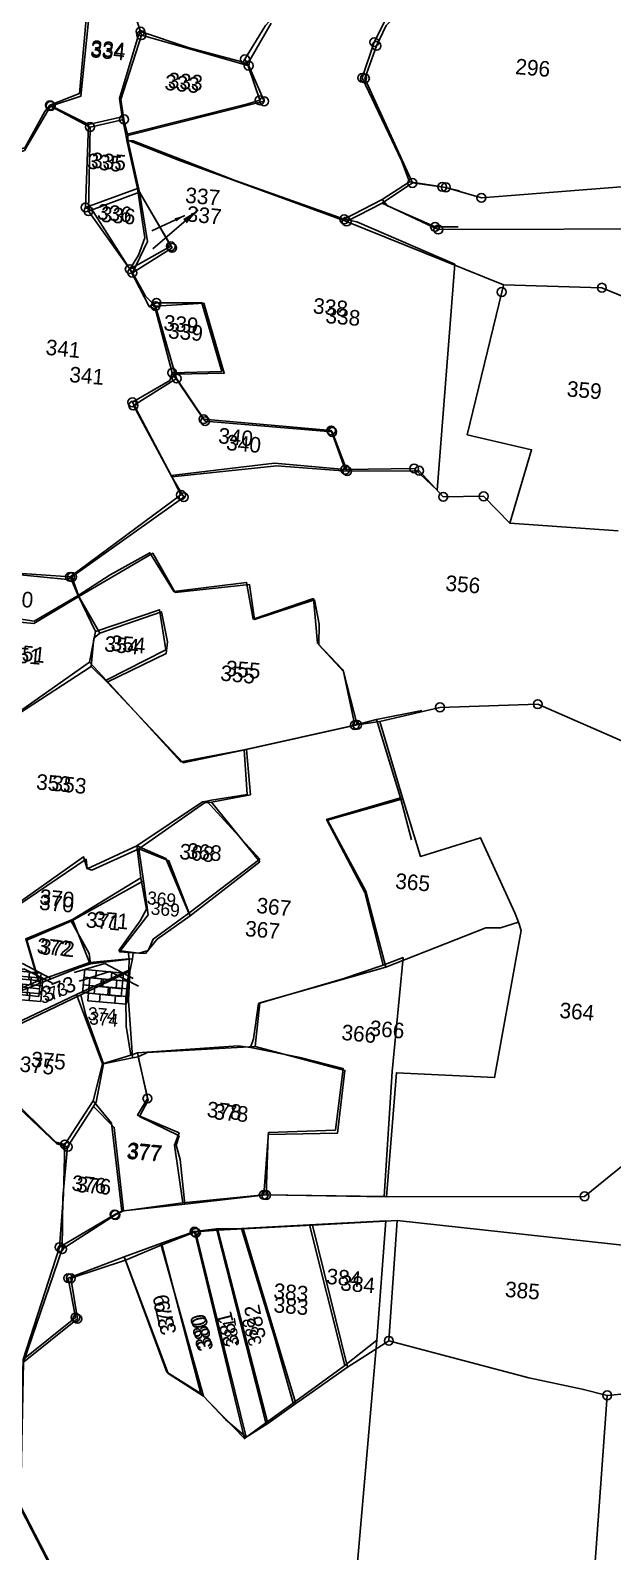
# Model space of a CAD drawing. Header units: metres. Extents: x 260657 to 262871, y 2161201 to 2163179.
# Drawn here: x 261757.1 to 261923, y 2161754.8 to 2162187.7 of the extents above; entities that cross this region are included whole.
import ezdxf

# ---------------------------------------------------------------- set-up
doc = ezdxf.new("R2010")
doc.units = ezdxf.units.M
for name, color, linetype in [('OFF', 1, 'Continuous'), ('POLY_PARCEL', 6, 'Continuous'), ('POLY_ROAD', 30, 'Continuous'), ('SYM_ARROW', 1, 'Continuous'), ('SYM_BUILDING', 1, 'Continuous'), ('SYM_STONE', 1, 'Continuous'), ('TEXT_PARCEL', 7, 'Continuous')]:
    doc.layers.add(name, color=color, linetype=linetype)
doc.styles.get("Standard").update_dxf_attribs({"font": 'simplex.shx'})
doc.styles.add('TEXT_MAP', font='', dxfattribs={"height": 1.8})
doc.styles.get('TEXT_MAP').set_extended_font_data('Kruti Dev 050')
doc.dimstyles.get("Standard").update_dxf_attribs({"dimtxt": 0.18, "dimasz": 0.18, "dimexe": 0.18, "dimexo": 0.0625, "dimgap": 0.09, "dimtad": 0, "dimtih": 1, "dimtoh": 1, "dimdec": 4, "dimzin": 0, "dimdsep": 46, "dimtxsty": 'Standard', "dimcen": 0.09, "dimadec": 0, "dimazin": 0, "dimtfac": 1, "dimtdec": 4, "dimtofl": 0, "dimtmove": 0, "dimatfit": 3, "dimfxl": 1, "dimtolj": 1, "dimtzin": 0, "dimarcsym": 0})

# ---------------------------------------------------------------- blocks, each defined once
blk = doc.blocks.new('STONE')
at = {"layer": 'SYM_STONE'}
blk.add_circle((0, 0), 0.511, dxfattribs=at)
blk = doc.blocks.new('BUILDING')
at = {"layer": 'SYM_BUILDING'}
for p, q in [((-2.25, 2.7), (-2.25, 0)), ((2.25, 2.7), (-2.25, 2.7)), ((2.25, 1.8), (-2.25, 1.8)), ((-0.9, 2.7), (-0.9, 1.8)), ((0, 0.9), (0, 1.8)), ((0.9, 1.8), (0.9, 2.7)), ((2.25, 0), (2.25, 2.7)), ((-2.25, 0.9), (2.25, 0.9)), ((-2.25, 0), (2.25, 0)), ((-0.9, 0.9), (-0.9, 0)), ((0.9, 0), (0.9, 0.9))]:
    blk.add_line(p, q, dxfattribs=at)
for points in [[(0, 3.61), (-3.45, 2.21)], [(0, 3.61), (3.45, 2.21)]]:
    blk.add_lwpolyline(points, dxfattribs=at)
blk = doc.blocks.new('TEXTARROW')
blk.add_leader([(0, 0), (8.64, 0)], dimstyle='Standard', override={"dimtxt": 2.5, "dimasz": 2.5, "dimexe": 1.25, "dimexo": 0.625, "dimgap": 0.625, "dimtad": 1, "dimtih": 0, "dimtoh": 0, "dimzin": 8, "dimcen": 2.5, "dimtofl": 1})
blk = doc.blocks.new('DFGV')
at = {"layer": 'POLY_PARCEL'}
for points in [[(135.48, 459.32), (133.47, 457.06), (132.58, 454.64), (131.56, 450.77), (138.07, 439.19)], [(105.35, 453.52), (103.73, 457.5)], [(120.19, 456.19), (118.09, 451.73), (118.03, 451.08)], [(99.09, 454.66), (98.99, 445.91), (98.99, 445.91), (95.59, 444.46)], [(104.18, 443.65), (103.63, 445.92), (105.35, 453.52), (105.35, 453.52)], [(118.03, 451.08), (118.03, 451.08), (105.35, 453.52)], [(104.78, 441.84), (120.17, 447.13), (118.03, 451.08)], [(95.59, 444.46), (93.01, 439.09), (88.55, 437.22)], [(95.59, 444.46), (100.34, 442.43)], [(100.34, 442.43), (104.18, 443.65)], [(104.18, 443.65), (104.78, 441.84)], [(100.34, 442.43), (100.99, 432.73)], [(104.85, 441.28), (104.78, 441.84)], [(106.7, 435.41), (104.85, 441.28)], [(130.87, 434.09), (111, 439.48), (104.85, 441.28)], [(134.77, 436.56), (130.87, 434.09)], [(100.99, 432.73), (100.99, 432.73), (106.7, 435.41)], [(106.67, 426.07), (111, 429.33), (106.7, 435.41)], [(106.7, 435.41), (108.12, 429.83), (106.67, 426.07)], [(130.87, 434.09), (149.59, 428.35)], [(106.67, 426.07), (100.99, 432.73), (100.99, 432.73)], [(149.59, 428.35), (149.46, 427.51), (146.9, 410.73), (154.46, 409.64), (154.46, 409.64), (152.7, 400.95)], [(168.86, 418.21), (172, 425.38), (167.88, 426.82), (160.97, 429), (149.59, 428.35)], [(109.67, 422.44), (108.4, 423.48), (106.67, 426.07)], [(109.67, 422.44), (115.23, 423.25), (118.27, 415.39), (112.63, 414.8)], [(112.63, 414.8), (109.67, 422.44)], [(112.82, 414.32), (112.82, 414.32), (108.1, 410.77), (113.25, 402.94)], [(112.82, 414.32), (112.63, 414.8)], [(133.41, 405.33), (131.3, 409.7), (131.3, 409.7), (116.54, 409.68), (112.82, 414.32)], [(113.25, 402.94), (125.24, 405.26), (133.41, 405.33)], [(152.7, 400.95), (149.4, 403.79), (144.75, 403.33), (141.71, 406.1), (133.41, 405.33)], [(113.25, 402.94), (114.82, 400.71), (102.72, 390.41)], [(152.7, 400.95), (165.24, 401.15)], [(103.71, 388.23), (111.8, 393.94), (114.79, 389.66), (123.29, 391.29), (124.21, 387.32), (130.94, 390.17), (131.69, 387.42), (131.86, 385.05), (134.98, 382.2), (137.09, 376.2)], [(102.72, 390.41), (102.22, 390.07), (95.97, 390.15)], [(103.71, 388.23), (102.72, 390.41)], [(89.14, 380.79), (94.33, 384.69), (98.79, 384.66), (103.71, 388.23)], [(106.49, 384.22), (103.71, 388.23)], [(106.49, 384.22), (113.41, 387.27), (114.37, 383.89), (114.33, 382.51), (107.83, 378.64)], [(105.83, 380.3), (105.87, 383.57), (106.49, 384.22)], [(95.61, 372.31), (105.83, 380.3)], [(107.83, 378.64), (105.83, 380.3)], [(139.68, 376.8), (146.46, 379.04), (146.46, 379.04), (146.46, 379.04), (157.71, 380.37), (168.84, 376.62)], [(124.56, 372.26), (117.38, 370.11), (107.83, 378.64)], [(139.68, 376.8), (137.09, 376.2)], [(143.08, 368.14), (139.68, 376.8)], [(137.09, 376.2), (124.56, 372.26)], [(124.56, 372.26), (125.46, 367.09), (121.05, 365.86)], [(142.78, 348.58), (139.75, 357.12), (134.6, 364.92), (143.08, 368.14)], [(143.08, 368.14), (145.68, 361.67), (152.44, 364.41), (157.12, 356.1), (157.64, 355.06)], [(121.05, 365.86), (120.24, 365.71), (113.13, 359.75)], [(119.71, 352.55), (127.21, 359.46), (121.05, 365.86)], [(113.13, 359.75), (107.91, 356.8), (107.37, 356.95), (107.18, 358.02), (93.31, 346.8)], [(113.98, 356.11), (113.13, 359.75)], [(113.13, 359.75), (116.72, 358.65), (119.71, 352.55)], [(106.05, 350.73), (113.98, 356.11)], [(113.53, 347.7), (111.92, 347.7), (114.88, 352.23), (113.98, 356.11)], [(157.64, 355.06), (155.62, 354.25), (153.95, 354.08), (142.78, 348.58)], [(157.64, 355.06), (158.05, 354.14), (156.43, 336.91), (145.06, 336.5), (145.16, 322.1)], [(113.53, 347.7), (114.93, 347.74), (116.16, 349.5), (119.71, 352.55)], [(106.05, 350.73), (101.14, 348.12), (103.01, 343.24)], [(108.7, 346.03), (108.43, 347.2), (106.05, 350.73)], [(128.52, 338.13), (128.63, 343.19), (142.78, 348.58)], [(113.49, 347.01), (108.7, 346.03)], [(113.3, 345.56), (113.49, 347.01)], [(113.49, 347.01), (113.53, 347.7)], [(103.01, 343.24), (107.36, 345.42), (108.7, 346.03)], [(107.88, 342.36), (113.3, 345.56)], [(114.48, 335.59), (114.47, 335.67), (113.46, 342.15), (113.3, 345.56)], [(96.3, 339.74), (98.79, 341.12), (103.01, 343.24)], [(97.79, 336.39), (107.88, 342.36)], [(107.88, 342.36), (108.69, 340.06), (111.19, 334.61)], [(115.11, 335.77), (116.12, 336.37), (128.52, 338.13)], [(131.25, 321.12), (130.9, 328.1), (138.87, 328.94), (139.1, 336.26), (128.52, 338.13)], [(111.19, 334.61), (110.73, 330.13), (110.46, 329.62)], [(111.19, 334.61), (114.48, 335.59)], [(114.48, 335.59), (115.11, 335.77)], [(115.11, 335.77), (116.72, 330.86), (115.87, 328.91), (120.63, 327.07), (120.4, 325.96), (120.99, 324.37), (121.98, 319.27)], [(145.16, 322.1), (167.99, 324.13), (172.32, 328.28), (172.51, 335.08)], [(110.46, 329.62), (107.88, 324.69)], [(114.95, 317.89), (113.07, 327.39), (110.46, 329.62)], [(145.16, 322.1), (131.25, 321.12)], [(131.25, 321.12), (121.98, 319.27)], [(121.98, 319.27), (114.95, 317.89)], [(146.62, 319.49), (136.89, 318.09)], [(146.62, 319.49), (176.44, 318.8), (176.9, 302.22), (172.58, 301.42)], [(146.85, 305.54), (146.62, 319.49)], [(108.27, 312.85), (114.06, 317.32), (114.95, 317.89)], [(128.95, 316.99), (126.03, 316.59)], [(136.89, 318.09), (128.95, 316.99)], [(128.95, 316.99), (136.73, 297.4)], [(136.89, 318.09), (142.33, 302.07)], [(123.49, 316.18), (123.48, 316.18), (119.63, 314.28)], [(126.03, 316.59), (123.51, 316.19), (123.49, 316.18)], [(123.49, 316.18), (123.53, 316.07), (131.36, 293.02)], [(133.73, 294.81), (126.03, 316.59)], [(119.63, 314.28), (115.7, 312.2)], [(119.63, 314.28), (126.01, 297.3)], [(115.7, 312.2), (109.55, 309.58), (110.71, 304.97), (104.91, 299.46)], [(126.01, 297.3), (121.71, 299.57), (115.7, 312.2)], [(146.85, 305.54), (146.85, 305.54), (142.33, 302.07)], [(172.58, 301.42), (169.62, 301.9), (163.36, 302.66), (146.85, 305.54)], [(142.33, 302.07), (136.95, 297.58), (136.73, 297.4)], [(172.58, 301.42), (172.93, 276.23), (177.26, 269.18), (180.84, 247.09)], [(136.73, 297.4), (133.73, 294.81)], [(131.36, 293.02), (130.72, 293.47), (128.81, 294.84), (126.01, 297.3)], [(133.73, 294.81), (131.36, 293.02)]]:
    blk.add_lwpolyline(points, dxfattribs=at)
at = {"layer": 'POLY_ROAD'}
for points in [[(285.56, 465.99), (284.59, 465.2), (270.47, 462.69), (252.16, 459.35), (244.63, 457.09), (224.01, 451.68), (222.24, 451.37), (216.4, 449.41), (211.72, 449.24), (203.24, 447.06), (199.45, 445.84), (171.18, 437.25), (170.51, 436.66), (141.52, 434.08), (134.77, 436.56)], [(165.59, 441.37), (146.18, 438.16), (146.18, 438.16), (141.98, 439.02), (138.07, 439.19)], [(138.07, 439.19), (134.77, 436.56)], [(107.88, 324.69), (106.59, 324.94), (100.41, 329.84), (97.79, 336.39)], [(107.88, 324.69), (107.84, 318.87), (108.27, 312.85)], [(104.91, 299.46), (108.27, 312.85)], [(116.55, 232.81), (114.41, 251.75), (114.01, 263.6), (114.06, 269.87), (106.03, 282.58), (104.91, 299.46), (104.91, 299.46)]]:
    blk.add_lwpolyline(points, dxfattribs=at)
at = {"layer": 'SYM_BUILDING'}
for p in [(111, 341.71), (101.08, 341.18)]:
    blk.add_blockref('BUILDING', p, dxfattribs=at)
at = {"layer": 'SYM_STONE'}
for p in [(105.35, 453.52), (132.58, 454.64), (118.03, 451.08), (131.56, 450.77), (120.17, 447.13), (95.59, 444.46), (104.18, 443.65), (100.34, 442.43), (138.07, 439.19), (141.98, 439.02), (146.18, 438.16), (130.87, 434.09), (141.52, 434.08), (100.99, 432.73), (111, 429.33), (160.97, 429), (149.46, 427.51), (106.67, 426.07), (109.67, 422.44), (112.82, 414.32), (108.1, 410.77), (116.54, 409.68), (131.3, 409.7), (141.71, 406.1), (133.41, 405.33), (144.75, 403.33), (149.4, 403.79), (114.82, 400.71), (102.72, 390.41), (157.71, 380.37), (146.46, 379.04), (137.09, 376.2), (107.88, 324.69), (167.99, 324.13), (131.25, 321.12), (114.06, 317.32), (123.53, 316.07), (108.27, 312.85), (109.55, 309.58), (110.71, 304.97), (146.85, 305.54), (172.58, 301.42)]:
    blk.add_blockref('STONE', p, dxfattribs=at)
at = {"layer": 'SYM_STONE', "xscale": 0.8, "yscale": 0.8, "zscale": 0.8, "rotation": 225.7427592439453}
blk.add_blockref('TEXTARROW', (113.62, 433.96), dxfattribs=at)
at = {"layer": 'TEXT_PARCEL', "style": 'TEXT_MAP'}
for s, height, p in [('296', 1.8, (148.81, 452.76)), ('334', 1.8, (99.65, 450.68)), ('333', 1.8, (108.89, 447.72)), ('335', 1.8, (100.83, 437.75)), ('337', 1.8, (112.02, 434.65)), ('336', 1.8, (102.45, 431.62)), ('338', 1.8, (129.39, 422.18)), ('339', 1.8, (111.39, 418.87)), ('359', 1.8, (157.95, 416.13)), ('341', 1.8, (100.43, 412.84)), ('340', 1.8, (119.2, 406.56)), ('356', 1.8, (145.88, 392.54)), ('350', 1.8, (94.47, 386.45)), ('354', 1.8, (107.87, 382.31)), ('351', 1.8, (95.92, 379.98)), ('355', 1.8, (121.38, 380.54)), ('353', 1.8, (100.65, 365.57)), ('368', 1.8, (118.72, 359.12)), ('365', 1.8, (143.05, 357.71)), ('369', 1.5, (115.12, 352.29)), ('370', 1.8, (102.19, 351.73)), ('371', 1.8, (108.67, 350.34)), ('367', 1.8, (126.2, 350.74)), ('372', 1.8, (102.7, 346.61)), ('364', 1.8, (163.27, 344.45)), ('366', 1.8, (141.55, 340.5)), ('374', 1.5, (108.88, 339.53)), ('375', 1.8, (102.81, 333.54)), ('378', 1.8, (124.39, 329.33)), ('377', 1.8, (114.74, 323.9)), ('376', 1.8, (109.28, 319.58)), ('385', 1.8, (159.76, 311.76)), ('384', 1.8, (140.7, 310.86)), ('383', 1.8, (133.23, 307.68))]:
    blk.add_text(s, height=height, dxfattribs=at).set_placement(p)
for s, height, rotation, p in [('373', 1.8, 26.548, (103.86, 341.08)), ('379', 1.8, 106.5232, (122.02, 304.98)), ('380', 1.8, 107.3738, (126.71, 302.83)), ('381', 1.5, 104.6379, (129.7, 303.49)), ('382', 1.5, 110.909, (132.27, 303.93))]:
    blk.add_text(s, height=height, rotation=rotation, dxfattribs=at).set_placement(p)
blk = doc.blocks.new('fwr')
at = {"layer": 'OFF'}
for points in [[(-45.53, 449.21), (-44.98, 422.93)], [(-43.57, 368.65), (-43.55, 355.4)], [(-42.56, 338.11), (-42.24, 324.24)], [(-42.24, 324.24), (-41.49, 262.74)]]:
    blk.add_lwpolyline(points, dxfattribs=at)
at = {"layer": 'POLY_PARCEL'}
for points in [[(-51.72, 458.17), (-52.9, 460.54), (-58.37, 469.64), (-57.38, 473.89), (-56.45, 476.28), (-54.51, 478.41), (-52.92, 478.63)], [(-86.29, 476.51), (-84.49, 472.45)], [(-72.11, 470.44), (-70.13, 474.58), (-69.76, 475.06)], [(-90.91, 473.26), (-90.83, 464.58), (-94.09, 462.9)], [(-85.62, 462.41), (-86.14, 464.49), (-84.69, 471.9), (-84.49, 472.45)], [(-84.49, 472.45), (-78.69, 471.13), (-72.29, 470.07), (-72.11, 470.44)], [(-72.11, 470.44), (-71.66, 469.71), (-69.94, 465.88), (-71.26, 465.33), (-85.01, 460.38)], [(-94.09, 462.9), (-94.63, 462.12), (-96.51, 457.69), (-101.36, 455.82)], [(-94.09, 462.9), (-89.44, 461.12)], [(-89.44, 461.12), (-85.62, 462.41)], [(-85.01, 460.38), (-85.62, 462.41)], [(-89.44, 461.12), (-88.82, 451.53)], [(-84.8, 459.72), (-85.01, 460.38)], [(-84.8, 459.72), (-84.08, 459.74), (-71.87, 456.34), (-58.82, 453.12)], [(-83.02, 454.29), (-84.8, 459.72)], [(-54.67, 455.82), (-51.72, 458.17)], [(-51.72, 458.17), (-47.88, 457.98), (-45.84, 457.72)], [(-58.82, 453.12), (-54.67, 455.82)], [(-54.67, 455.82), (-53.99, 455.16), (-48.25, 453.28), (-45.58, 453.54)], [(-88.82, 451.53), (-83.02, 454.29)], [(-83.01, 444.91), (-82.17, 446.62), (-81.63, 448.68), (-83.02, 454.29)], [(-83.02, 454.29), (-78.53, 448.02), (-83.01, 444.91)], [(-58.82, 453.12), (-57.33, 452.97), (-45.53, 449.21)], [(-83.01, 444.91), (-87.89, 451.15), (-88.82, 451.53)], [(-80.35, 440.84), (-83.01, 444.91)], [(-80.35, 440.84), (-79.53, 441.34), (-74.3, 441.87), (-71.21, 434.15), (-76.93, 433.45)], [(-76.93, 433.45), (-79.57, 440.57), (-79.78, 440.64), (-80.35, 440.84)], [(-75.85, 421.61), (-81.18, 429.59), (-77.1, 432.52)], [(-77.1, 432.52), (-76.93, 433.45)], [(-76.93, 433.45), (-72.77, 428.45), (-57.91, 428.61), (-55.84, 424.26)], [(-55.84, 424.26), (-47.9, 425.19), (-44.98, 422.93)], [(-55.84, 424.26), (-64.07, 424.21), (-75.85, 421.61)], [(-75.85, 421.61), (-74.51, 419.46), (-86.38, 408.75)], [(-51.82, 394.9), (-53.78, 401.12), (-57.06, 403.93), (-58.04, 409.03), (-64.76, 405.98), (-65.94, 410.12), (-74.24, 408.25), (-77.45, 412.43), (-81.76, 409.45), (-85.21, 406.69)], [(-86.38, 408.75), (-93.09, 408.54)], [(-85.21, 406.69), (-86.38, 408.75)], [(-85.21, 406.69), (-90, 403.21), (-93.88, 403.44), (-99.88, 399.21)], [(-82.81, 402.74), (-85.21, 406.69)], [(-82.81, 402.74), (-82.81, 402.74), (-75.67, 405.97), (-74.5, 401.44), (-81.02, 397.26)], [(-83.16, 399.12), (-82.81, 402.74), (-82.81, 402.74)], [(-93.13, 390.54), (-83.16, 399.12)], [(-81.02, 397.26), (-83.16, 399.12), (-83.16, 399.12)], [(-81.02, 397.26), (-71.47, 388.69), (-64.31, 390.8)], [(-49.36, 395.81), (-44.24, 397.36)], [(-64.31, 390.8), (-51.82, 394.9)], [(-51.82, 394.9), (-49.36, 395.81)], [(-45.72, 387.05), (-49.36, 395.81)], [(-68.04, 384.46), (-67.5, 384.62), (-63.43, 385.68), (-64.31, 390.8)], [(-45.8, 367.54), (-48.75, 375.73), (-53.99, 383.71), (-45.72, 387.05)], [(-43.96, 382.31), (-45.72, 387.05)], [(-75.59, 378.49), (-68.52, 384.32), (-68.04, 384.46)], [(-68.83, 371.32), (-61.24, 378.37), (-68.04, 384.46)], [(-95.05, 364.98), (-81.61, 376.6), (-81.05, 375.28), (-75.59, 378.49)], [(-68.83, 371.32), (-72.08, 377.36), (-75.59, 378.49)], [(-75.59, 378.49), (-74.78, 374.83)], [(-74.78, 374.83), (-82.19, 369.25)], [(-74.78, 374.83), (-73.76, 371.28), (-74.36, 369.86), (-76.46, 366.22), (-75.39, 366.18)], [(-75.39, 366.18), (-74.14, 366.14), (-73.07, 366.56), (-72.64, 367.93), (-68.83, 371.32)], [(-82.19, 369.25), (-82.19, 369.25), (-87.35, 366.5), (-85.43, 361.8)], [(-82.19, 369.25), (-79.72, 364.5), (-79.72, 364.5)], [(-45.8, 367.54), (-43.57, 368.65)], [(-60.16, 356.52), (-59.91, 357.55), (-59.73, 361.7), (-50.29, 365.52), (-45.8, 367.54)], [(-79.72, 364.5), (-75.18, 365.36)], [(-75.18, 365.36), (-75.39, 366.18)], [(-75.09, 364.06), (-75.18, 365.36)], [(-85.43, 361.8), (-79.72, 364.5)], [(-80.84, 360.67), (-75.09, 364.06)], [(-73.89, 354.29), (-74.75, 357.59), (-75.1, 360.77), (-75.09, 364.06)], [(-85.43, 361.8), (-92.02, 358.16)], [(-90.61, 354.81), (-80.84, 360.67)], [(-80.84, 360.67), (-77.06, 352.97)], [(-73.16, 354.63), (-61.62, 356.57), (-60.16, 356.52)], [(-60.16, 356.52), (-54.33, 355.95), (-49.24, 355.18), (-49.41, 347.99), (-57.12, 346.92), (-56.95, 339.7)], [(-73.89, 354.29), (-73.16, 354.63)], [(-66.2, 337.84), (-66.2, 337.84), (-67.82, 344.41), (-67.82, 344.41), (-67.42, 345.86), (-67.42, 345.86), (-72.42, 347.42), (-71.48, 349.47), (-73.16, 354.63)], [(-56.95, 339.7), (-43.01, 340.87), (-43.55, 355.4)], [(-77.06, 352.97), (-77.7, 348.59)], [(-77.06, 352.97), (-73.89, 354.29)], [(-80.49, 343.22), (-80.49, 343.22), (-77.7, 348.59)], [(-77.7, 348.59), (-75.34, 346.22), (-73.15, 336.19)], [(-56.95, 339.7), (-66.2, 337.84)], [(-73.15, 336.19), (-69.52, 337.05), (-66.2, 337.84)], [(-59.15, 335.57), (-51.32, 336.75)], [(-51.32, 336.75), (-42.56, 338.11)], [(-51.32, 336.75), (-45.64, 320.93)], [(-73.15, 336.19), (-73.93, 335.72), (-79.93, 331.33)], [(-64.52, 334.66), (-62.02, 335.25), (-62.02, 335.25)], [(-62.02, 335.25), (-59.15, 335.57)], [(-54.09, 313.42), (-62.02, 335.25)], [(-59.15, 335.57), (-54.14, 323.57), (-51.16, 316.02)], [(-68.2, 332.95), (-64.52, 334.66)], [(-64.52, 334.66), (-56.39, 311.36), (-56.39, 311.36)], [(-72.35, 330.93), (-68.2, 332.95)], [(-61.92, 316.06), (-61.92, 316.06), (-68.2, 332.95)], [(-82.84, 317.93), (-77.28, 323.39), (-78.56, 327.85), (-72.35, 330.93)], [(-61.92, 316.06), (-66.09, 318.15), (-72.35, 330.93)], [(-45.64, 320.93), (-42.24, 324.24)], [(-45.64, 320.93), (-50.89, 316.26), (-51.16, 316.02)], [(-56.39, 311.36), (-56.39, 311.36), (-56.39, 311.36), (-56.39, 311.36), (-61.92, 316.06)], [(-51.16, 316.02), (-53.6, 313.85), (-54.09, 313.42)], [(-54.09, 313.42), (-56.39, 311.36)]]:
    blk.add_lwpolyline(points, dxfattribs=at)
at = {"layer": 'POLY_ROAD'}
for points in [[(-80.49, 343.22), (-81.56, 343.39), (-87.69, 348.3), (-90.61, 354.81)], [(-79.93, 331.33), (-80.05, 337.44), (-80.49, 343.22)], [(-79.93, 331.33), (-82.84, 317.93)], [(-82.84, 317.93), (-81.65, 301.3), (-77.24, 294.52), (-73.65, 288.5), (-73.24, 286.36), (-72.96, 270.5), (-70.2, 251.29)]]:
    blk.add_lwpolyline(points, dxfattribs=at)
at = {"layer": 'SYM_ARROW', "xscale": 0.490002081210244, "yscale": 0.490002081210244, "zscale": 0.490002081210244, "rotation": 210.9331273947766}
blk.add_blockref('TEXTARROW', (-77.25, 451.75), dxfattribs=at)
at = {"layer": 'SYM_BUILDING'}
for p in [(-87.44, 360), (-77.93, 360.94)]:
    blk.add_blockref('BUILDING', p, dxfattribs=at)
at = {"layer": 'SYM_STONE'}
for p in [(-57.38, 473.89), (-84.49, 472.45), (-72.11, 470.44), (-58.37, 469.64), (-69.94, 465.88), (-94.09, 462.9), (-47.88, 457.98), (-58.82, 453.12), (-48.25, 453.28), (-88.82, 451.53), (-78.53, 448.02), (-83.01, 444.91), (-79.53, 441.34), (-76.93, 433.45), (-81.18, 429.59), (-72.77, 428.45), (-57.91, 428.61), (-47.9, 425.19), (-55.84, 424.26), (-74.51, 419.46), (-86.38, 408.75), (-51.82, 394.9), (-71.48, 349.47), (-80.49, 343.22), (-56.95, 339.7), (-73.93, 335.72), (-64.52, 334.66), (-79.93, 331.33), (-78.56, 327.85), (-77.28, 323.39)]:
    blk.add_blockref('STONE', p, dxfattribs=at)
at = {"layer": 'TEXT_PARCEL', "style": 'TEXT_MAP'}
for s, height, p in [('334', 1.8, (-90.05, 468.91)), ('333', 1.8, (-81.09, 465.99)), ('335', 1.8, (-89.14, 456.02)), ('336', 1.8, (-87.4, 450.3)), ('337', 1.8, (-77.04, 451.08)), ('338', 1.8, (-61.41, 441.92)), ('339', 1.8, (-78.47, 438.26)), ('341', 1.8, (-91.79, 434.08)), ('340', 1.8, (-70.87, 425.86)), ('354', 1.8, (-81.63, 400.55)), ('351', 1.8, (-92.37, 398.51)), ('355', 1.8, (-67.9, 398.51)), ('353', 1.8, (-86.11, 383.87)), ('368', 1.8, (-70.59, 377.46)), ('367', 1.8, (-61.08, 372.12)), ('370', 1.8, (-86.22, 370.62)), ('369', 1.5, (-73.8, 371.89)), ('371', 1.8, (-80.61, 368.51)), ('372', 1.8, (-85.97, 364.95)), ('366', 1.8, (-49.81, 358.46)), ('374', 1.5, (-79.09, 357.37)), ('375', 1.8, (-86.6, 351.12)), ('378', 1.8, (-64.47, 348.03)), ('377', 1.8, (-73.16, 342.42)), ('376', 1.8, (-79.23, 337.99)), ('384', 1.8, (-48.77, 330.15)), ('383', 1.8, (-54.7, 327.85))]:
    blk.add_text(s, height=height, dxfattribs=at).set_placement(p)
for s, height, rotation, p in [('373', 1.5, 27.1215, (-84.7, 359.13)), ('379', 1.8, 110.3052, (-65.4, 322.82)), ('382', 1.8, 107.4947, (-55.05, 323.27)), ('380', 1.8, 108.1243, (-61.15, 321.58)), ('381', 1.8, 109.8543, (-58.06, 322.2))]:
    blk.add_text(s, height=height, rotation=rotation, dxfattribs=at).set_placement(p)
blk = doc.blocks.new('teah')
for name, p, xscale, yscale, zscale, rotation in [('DFGV', (261410.46, 2161067.91), 2.513337465637938, 2.513337465637938, 2.513337465637938, 354.28720323037), ('fwr', (261864.49, 2160975.5), 2.508272658501844, 2.508272658501844, 2.508272658501844, 353.5446440590387)]:
    blk.add_blockref(name, p, dxfattribs=dict(xscale=xscale, yscale=yscale, zscale=zscale, rotation=rotation))

msp = doc.modelspace()

# ---------------------------------------------------------------- block references
at = {"xscale": 0.9792240616377893, "yscale": 0.9792240616377893, "zscale": 0.9792240616377893, "rotation": 0.7885063879668845}
msp.add_blockref('teah', (34601.32, 41604.59), dxfattribs=at)

doc.saveas('drawing.dxf')
